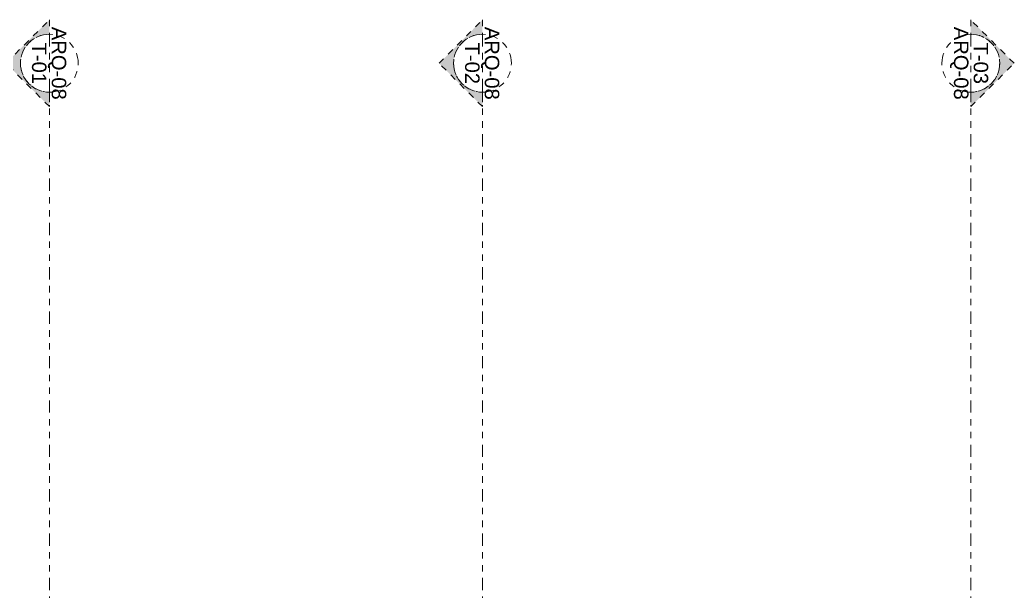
# Model space of a CAD drawing. Header units: metres. Extents: x -54 to 264, y -14 to 31.
# Drawn here: x 6.85 to 22.34, y 21.93 to 30.82 of the extents above; entities that cross this region are included whole.
import ezdxf
from ezdxf.enums import TextEntityAlignment as Align

# ---------------------------------------------------------------- set-up
doc = ezdxf.new("R2010")
doc.units = ezdxf.units.M
doc.header["$LTSCALE"] = 0.001
doc.linetypes.add('DIVIDEX2', pattern=[63.5, 25.4, -12.7, 0, -12.7, 0, -12.7])
doc.layers.get('0').update_dxf_attribs({"lineweight": 13, "true_color": 0x000000})
doc.layers.add('JACH-Anotaciones-Lineas-CORTE', color=7, linetype='DIVIDEX2', lineweight=18, true_color=0x000000)
doc.layers.add('JACH-Anotaciones-Lineas-CORTE @ 0.075', color=7, linetype='DIVIDEX2', lineweight=18, true_color=0x000000)
doc.styles.add('01c-Arial-JACH(3mm)', font='arial.ttf', dxfattribs={"height": 3})

# ---------------------------------------------------------------- blocks, each defined once
blk = doc.blocks.new('*U185')
at = {"lineweight": 0, "ltscale": 100}
h = blk.add_hatch(color=256, dxfattribs=at)
h.dxf.hatch_style = 1
h.paths.add_polyline_path([(-815.98, 9), (-824.98, 0), (-821.98, 0, -1), (-809.98, 0), (-806.98, 0)])
at = {"lineweight": 0}
blk.add_lwpolyline([(-815.98, 9), (-824.98, 0), (-821.98, 0, -1), (-809.98, 0), (-806.98, 0), (-815.98, 9)], format="xyb", close=True, dxfattribs=at)
at = {"lineweight": 0, "ltscale": 100}
blk.add_lwpolyline([(-821.98, 0), (-809.98, 0)], dxfattribs=at)
at = {"linetype": 'DIVIDEX2', "lineweight": 0, "ltscale": 100}
blk.add_lwpolyline([(-810.48, 0), (-344.58, 0)], dxfattribs=at)
at = {"lineweight": 0, "ltscale": 100}
blk.add_circle((-815.98, 0), 6, dxfattribs=at)
at = {"lineweight": 0, "ltscale": 100, "style": '01c-Arial-JACH(3mm)'}
for tag, p in [('JACH-SECCIONMURO', (-815.98, 2.11)), ('NO.DEPLANO', (-815.98, -1.99))]:
    blk.add_attdef(tag, text='', height=3, dxfattribs=at).set_placement(p, align=Align.MIDDLE_CENTER)
blk = doc.blocks.new('*U374')
at = {"layer": 'JACH-Anotaciones-Lineas-CORTE @ 0.075', "xscale": 0.075, "yscale": 0.075, "zscale": 0.075, "rotation": 270}
blk.add_blockref('*U185', (21.661, -31.058), dxfattribs=at).add_auto_attribs({'NO.DEPLANO': 'ARQ-08', 'JACH-SECCIONMURO': 'T-03'})
blk = doc.blocks.new('*U376')
at = {"layer": 'JACH-Anotaciones-Lineas-CORTE @ 0.075'}
ref = blk.add_blockref('*U185', (7.311, -31.058), dxfattribs=dict(at, xscale=-0.075, yscale=0.075, zscale=0.075, rotation=90))
ref.add_attrib('NO.DEPLANO', 'ARQ-08', dxfattribs={"layer": '0', "lineweight": 0, "ltscale": 100, "height": 0.225, "rotation": 270, "style": '01c-Arial-JACH(3mm)'}).set_placement((7.461, 30.14), align=Align.MIDDLE_CENTER)
ref.add_attrib('JACH-SECCIONMURO', 'T-01', dxfattribs={"layer": '0', "lineweight": 0, "ltscale": 100, "height": 0.225, "rotation": 270, "style": '01c-Arial-JACH(3mm)'}).set_placement((7.153, 30.14), align=Align.MIDDLE_CENTER)
blk = doc.blocks.new('*U380')
at = {"layer": 'JACH-Anotaciones-Lineas-CORTE @ 0.075'}
ref = blk.add_blockref('*U185', (14.056, -31.058), dxfattribs=dict(at, xscale=-0.075, yscale=0.075, zscale=0.075, rotation=90))
ref.add_attrib('NO.DEPLANO', 'ARQ-08', dxfattribs={"layer": '0', "lineweight": 0, "ltscale": 100, "height": 0.225, "rotation": 270, "style": '01c-Arial-JACH(3mm)'}).set_placement((14.205, 30.14), align=Align.MIDDLE_CENTER)
ref.add_attrib('JACH-SECCIONMURO', 'T-02', dxfattribs={"layer": '0', "lineweight": 0, "ltscale": 100, "height": 0.225, "rotation": 270, "style": '01c-Arial-JACH(3mm)'}).set_placement((13.898, 30.14), align=Align.MIDDLE_CENTER)

msp = doc.modelspace()

# ---------------------------------------------------------------- block references
at = {"layer": 'JACH-Anotaciones-Lineas-CORTE', "lineweight": 0}
for name in ['*U380', '*U376', '*U374']:
    msp.add_blockref(name, (0, 0), dxfattribs=at)

doc.saveas('drawing.dxf')
